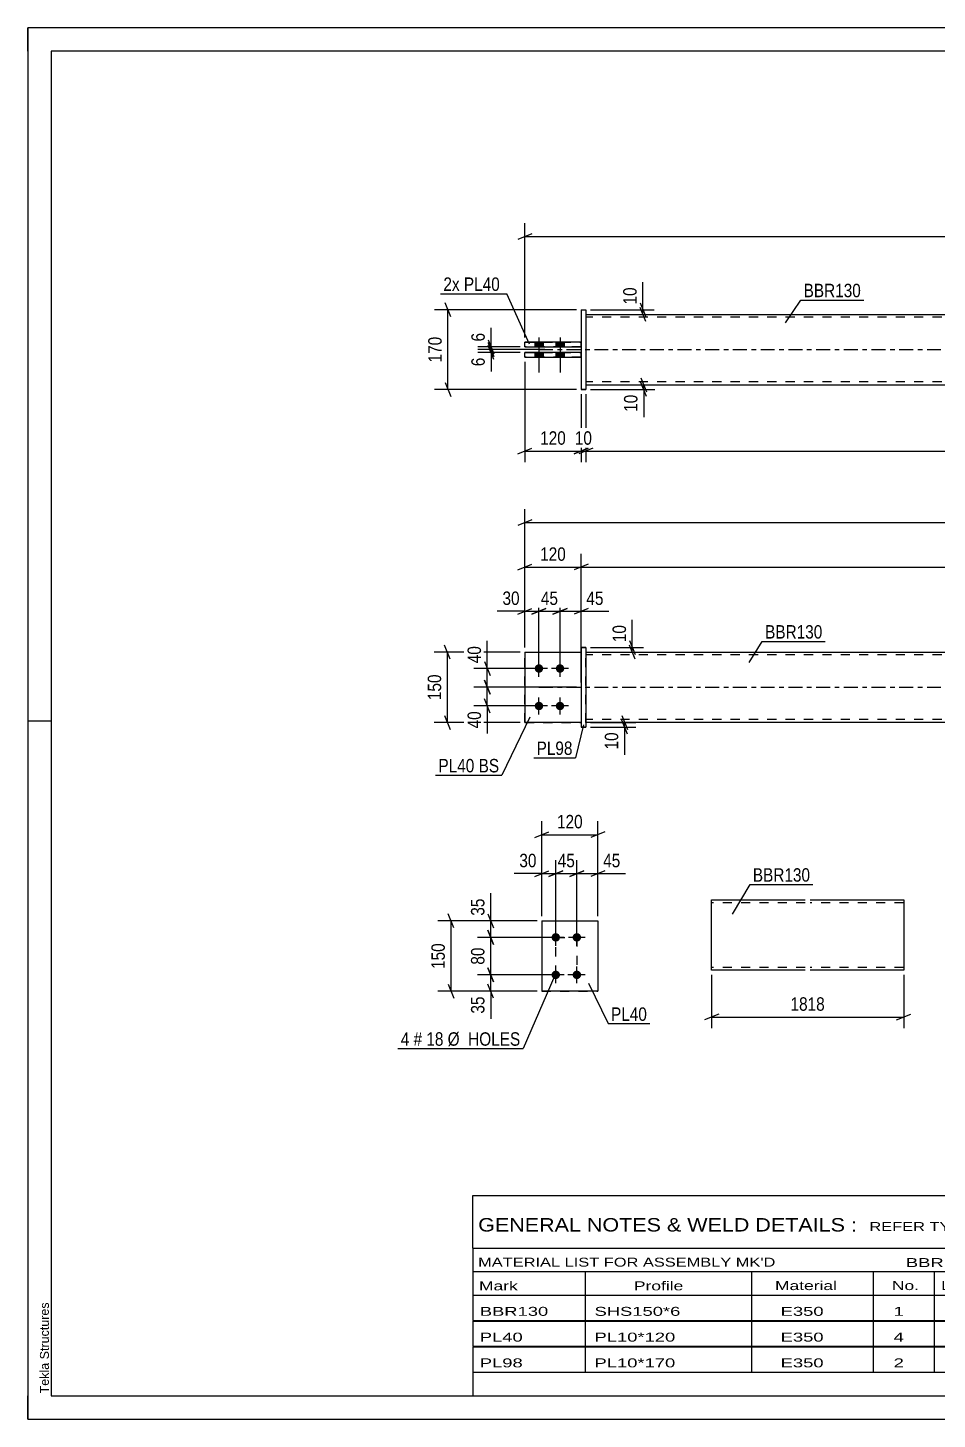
# Model space of a CAD drawing. Header units: millimetres. Extents: x 0 to 420, y 0 to 297.
# Drawn here: x 0 to 194.2, y 0 to 297 of the extents above; entities that cross this region are included whole.
import ezdxf

# ---------------------------------------------------------------- set-up
doc = ezdxf.new("R2010")
doc.units = ezdxf.units.MM
doc.linetypes.add('DXK_LINE_DOT2', pattern=[3.9198, 1.9599, -1.9599])
doc.linetypes.add('DXK_LINE_DOT3', pattern=[5.9187, 2.979, -0.9799, 0.9799, -0.9799])
doc.styles.add('Arial', font='ARIAL.TTF', dxfattribs={"height": 0.2})
doc.styles.add('Arial Narrow', font='ARIALN.TTF', dxfattribs={"height": 0.2})

# ---------------------------------------------------------------- blocks, each defined once
blk = doc.blocks.new('Unknown-580605556-1163')
at = {"color": 5, "linetype": 'Continuous'}
for p, q in [((420, 297), (0, 297)), ((0, 297), (0, 0)), ((0, 292), (0, 297)), ((415, 292), (5, 292)), ((5, 292), (5, 5)), ((5, 149), (0, 149)), ((0, 0), (0, 5)), ((5, 5), (415, 5)), ((0, 0), (420, 0))]:
    blk.add_line(p, q, dxfattribs=at)
at = {"color": 174, "linetype": 'Continuous', "style": 'Arial'}
blk.add_text('Tekla Structures', height=1.9102, rotation=90, dxfattribs=at).set_placement((4.5, 5.5))
blk = doc.blocks.new('Part-580605556-1818 - 1791')
at = {"color": 2, "linetype": 'Continuous'}
for p, q in [((119.13, 164.74), (118.13, 164.74)), ((118.13, 164.74), (118.13, 147.74)), ((119.13, 164.74), (119.13, 164.74)), ((119.13, 164.74), (119.13, 147.74)), ((118.13, 147.74), (119.13, 147.74))]:
    blk.add_line(p, q, dxfattribs=at)
at = {"color": 7, "linetype": 'DXK_LINE_DOT2'}
for p, q in [((118.13, 164.74), (119.13, 164.74)), ((119.13, 147.74), (118.13, 147.74))]:
    blk.add_line(p, q, dxfattribs=at)
blk = doc.blocks.new('Part-580605556-1808 - 1791')
at = {"color": 2, "linetype": 'Continuous'}
for p, q in [((106.13, 163.74), (118.13, 163.74)), ((106.13, 163.74), (106.13, 148.74)), ((118.13, 148.74), (106.13, 148.74)), ((106.13, 148.74), (106.13, 148.74))]:
    blk.add_line(p, q, dxfattribs=at)
at = {"color": 7, "linetype": 'DXK_LINE_DOT2'}
for p, q in [((106.13, 163.74), (118.13, 163.74)), ((118.13, 163.74), (118.13, 163.74)), ((118.13, 163.74), (118.13, 148.74)), ((106.13, 148.74), (118.13, 148.74)), ((106.13, 148.74), (106.13, 148.74))]:
    blk.add_line(p, q, dxfattribs=at)
blk = doc.blocks.new('Part-580605556-1813 - 1791')
at = {"color": 7, "linetype": 'DXK_LINE_DOT2'}
for p, q in [((106.13, 163.74), (118.13, 163.74)), ((106.13, 163.74), (118.13, 163.74)), ((106.13, 148.74), (106.13, 163.74)), ((118.13, 163.74), (118.13, 163.74)), ((118.13, 163.74), (118.13, 148.74)), ((106.13, 148.74), (118.13, 148.74)), ((118.13, 148.74), (106.13, 148.74)), ((106.13, 148.74), (106.13, 148.74))]:
    blk.add_line(p, q, dxfattribs=at)
blk = doc.blocks.new('Part-580605556-1828 - 1791')
at = {"color": 2, "linetype": 'Continuous'}
for p, q in [((119.13, 163.74), (300.96, 163.74)), ((300.96, 148.74), (119.13, 148.74))]:
    blk.add_line(p, q, dxfattribs=at)
at = {"color": 7, "linetype": 'DXK_LINE_DOT2'}
for p, q in [((119.13, 148.74), (119.13, 163.74)), ((300.96, 163.74), (300.96, 148.74)), ((300.96, 163.14), (119.13, 163.14)), ((300.96, 149.34), (119.13, 149.34))]:
    blk.add_line(p, q, dxfattribs=at)
at = {"color": 7, "linetype": 'DXK_LINE_DOT3'}
blk.add_line((109.13, 156.24), (310.96, 156.24), dxfattribs=at)
blk = doc.blocks.new('Bolt-580605556-1840 - 1791')
at = {"linetype": 'Continuous'}
for points in [[(109.13, 159.34), (108.95, 159.36), (108.77, 159.41), (108.6, 159.51), (108.46, 159.63), (108.35, 159.79), (108.28, 159.96), (108.24, 160.14), (108.24, 160.33), (108.28, 160.51), (108.35, 160.69), (108.46, 160.84), (108.6, 160.96), (108.77, 161.06), (108.95, 161.12), (109.13, 161.14), (109.32, 161.12), (109.5, 161.06), (109.66, 160.96), (109.8, 160.84), (109.91, 160.69), (109.99, 160.51), (110.03, 160.33), (110.03, 160.14), (109.99, 159.96), (109.91, 159.79), (109.8, 159.63), (109.66, 159.51), (109.5, 159.41), (109.32, 159.36)], [(113.63, 159.34), (113.45, 159.36), (113.27, 159.41), (113.1, 159.51), (112.96, 159.63), (112.85, 159.79), (112.78, 159.96), (112.74, 160.14), (112.74, 160.33), (112.78, 160.51), (112.85, 160.69), (112.96, 160.84), (113.1, 160.96), (113.27, 161.06), (113.45, 161.12), (113.63, 161.14), (113.82, 161.12), (114, 161.06), (114.16, 160.96), (114.3, 160.84), (114.41, 160.69), (114.49, 160.51), (114.53, 160.33), (114.53, 160.14), (114.49, 159.96), (114.41, 159.79), (114.3, 159.63), (114.16, 159.51), (114, 159.41), (113.82, 159.36)], [(109.13, 151.34), (108.95, 151.36), (108.77, 151.41), (108.6, 151.51), (108.46, 151.63), (108.35, 151.79), (108.28, 151.96), (108.24, 152.14), (108.24, 152.33), (108.28, 152.51), (108.35, 152.69), (108.46, 152.84), (108.6, 152.96), (108.77, 153.06), (108.95, 153.12), (109.13, 153.14), (109.32, 153.12), (109.5, 153.06), (109.66, 152.96), (109.8, 152.84), (109.91, 152.69), (109.99, 152.51), (110.03, 152.33), (110.03, 152.14), (109.99, 151.96), (109.91, 151.79), (109.8, 151.63), (109.66, 151.51), (109.5, 151.41), (109.32, 151.36)], [(113.63, 151.34), (113.45, 151.36), (113.27, 151.41), (113.1, 151.51), (112.96, 151.63), (112.85, 151.79), (112.78, 151.96), (112.74, 152.14), (112.74, 152.33), (112.78, 152.51), (112.85, 152.69), (112.96, 152.84), (113.1, 152.96), (113.27, 153.06), (113.45, 153.12), (113.63, 153.14), (113.82, 153.12), (114, 153.06), (114.16, 152.96), (114.3, 152.84), (114.41, 152.69), (114.49, 152.51), (114.53, 152.33), (114.53, 152.14), (114.49, 151.96), (114.41, 151.79), (114.3, 151.63), (114.16, 151.51), (114, 151.41), (113.82, 151.36)]]:
    blk.add_hatch(color=1, dxfattribs=at).paths.add_polyline_path(points)
at = {"color": 1, "linetype": 'Continuous'}
for p, q in [((109.13, 158.44), (109.13, 162.04)), ((113.63, 158.44), (113.63, 162.04)), ((110.93, 160.24), (107.33, 160.24)), ((115.43, 160.24), (111.83, 160.24)), ((110.93, 152.24), (107.33, 152.24)), ((109.13, 150.44), (109.13, 154.04)), ((115.43, 152.24), (111.83, 152.24)), ((113.63, 150.44), (113.63, 154.04))]:
    blk.add_line(p, q, dxfattribs=at)
blk = doc.blocks.new('Bolt-580605556-2132 - 2128')
at = {"linetype": 'Continuous'}
for points in [[(108.23, 228.91), (110.03, 228.91), (110.03, 229.91), (108.23, 229.91)], [(108.23, 228.91), (110.03, 228.91), (110.03, 229.91), (108.23, 229.91)], [(112.73, 228.91), (114.53, 228.91), (114.53, 229.91), (112.73, 229.91)], [(112.73, 228.91), (114.53, 228.91), (114.53, 229.91), (112.73, 229.91)], [(108.23, 226.71), (110.03, 226.71), (110.03, 227.71), (108.23, 227.71)], [(108.23, 226.71), (110.03, 226.71), (110.03, 227.71), (108.23, 227.71)], [(112.73, 226.71), (114.53, 226.71), (114.53, 227.71), (112.73, 227.71)], [(112.73, 226.71), (114.53, 226.71), (114.53, 227.71), (112.73, 227.71)]]:
    blk.add_hatch(color=1, dxfattribs=at).paths.add_polyline_path(points)
at = {"color": 1, "linetype": 'Continuous'}
for p, q in [((108.23, 229.91), (108.23, 228.91)), ((108.23, 229.91), (108.23, 228.91)), ((109.13, 230.91), (109.13, 223.41)), ((109.13, 230.91), (109.13, 223.41)), ((110.03, 229.91), (110.03, 228.91)), ((110.03, 229.91), (110.03, 228.91)), ((112.73, 229.91), (112.73, 228.91)), ((112.73, 229.91), (112.73, 228.91)), ((113.63, 230.91), (113.63, 223.41)), ((113.63, 230.91), (113.63, 223.41)), ((114.53, 229.91), (114.53, 228.91)), ((114.53, 229.91), (114.53, 228.91)), ((108.23, 227.71), (108.23, 226.71)), ((108.23, 227.71), (108.23, 226.71)), ((110.03, 227.71), (110.03, 226.71)), ((110.03, 227.71), (110.03, 226.71)), ((112.73, 227.71), (112.73, 226.71)), ((112.73, 227.71), (112.73, 226.71)), ((114.53, 227.71), (114.53, 226.71)), ((114.53, 227.71), (114.53, 226.71))]:
    blk.add_line(p, q, dxfattribs=at)
blk = doc.blocks.new('Part-580605556-2149 - 2128')
at = {"color": 2, "linetype": 'Continuous'}
for p, q in [((118.13, 229.91), (106.13, 229.91)), ((106.13, 228.91), (106.13, 229.91)), ((106.13, 228.91), (118.13, 228.91)), ((106.13, 228.91), (106.13, 228.91))]:
    blk.add_line(p, q, dxfattribs=at)
at = {"color": 7, "linetype": 'DXK_LINE_DOT2'}
for p, q in [((106.13, 229.91), (118.13, 229.91)), ((118.13, 228.91), (106.13, 228.91)), ((118.13, 228.91), (118.13, 229.91))]:
    blk.add_line(p, q, dxfattribs=at)
blk = doc.blocks.new('Part-580605556-2138 - 2128')
at = {"color": 2, "linetype": 'Continuous'}
for p, q in [((119.13, 235.81), (300.96, 235.81)), ((119.13, 220.81), (300.96, 220.81))]:
    blk.add_line(p, q, dxfattribs=at)
at = {"color": 7, "linetype": 'DXK_LINE_DOT2'}
for p, q in [((119.13, 235.81), (119.13, 220.81)), ((300.96, 235.21), (119.13, 235.21)), ((300.96, 235.81), (300.96, 220.81)), ((300.96, 221.41), (119.13, 221.41))]:
    blk.add_line(p, q, dxfattribs=at)
at = {"color": 7, "linetype": 'DXK_LINE_DOT3'}
blk.add_line((109.13, 228.31), (310.96, 228.31), dxfattribs=at)
blk = doc.blocks.new('Part-580605556-2144 - 2128')
at = {"color": 2, "linetype": 'Continuous'}
for p, q in [((118.13, 227.71), (106.13, 227.71)), ((106.13, 226.71), (106.13, 227.71)), ((106.13, 226.71), (118.13, 226.71)), ((106.13, 226.71), (106.13, 226.71))]:
    blk.add_line(p, q, dxfattribs=at)
at = {"color": 7, "linetype": 'DXK_LINE_DOT2'}
for p, q in [((106.13, 227.71), (118.13, 227.71)), ((118.13, 226.71), (106.13, 226.71)), ((118.13, 226.71), (118.13, 227.71))]:
    blk.add_line(p, q, dxfattribs=at)
blk = doc.blocks.new('Part-580605556-2150 - 2128')
at = {"color": 2, "linetype": 'Continuous'}
for p, q in [((118.13, 236.81), (119.13, 236.81)), ((118.13, 236.81), (118.13, 219.81)), ((119.13, 236.81), (119.13, 236.81)), ((119.13, 236.81), (119.13, 219.81)), ((119.13, 219.81), (118.13, 219.81)), ((118.13, 219.81), (118.13, 219.81))]:
    blk.add_line(p, q, dxfattribs=at)
at = {"color": 7, "linetype": 'DXK_LINE_DOT2'}
for p, q in [((118.13, 236.81), (119.13, 236.81)), ((118.13, 219.81), (119.13, 219.81)), ((118.13, 219.81), (118.13, 219.81))]:
    blk.add_line(p, q, dxfattribs=at)
blk = doc.blocks.new('Bolt-580605556-1444 - 1410')
at = {"linetype": 'Continuous'}
for points in [[(112.73, 103.75), (112.92, 103.73), (113.09, 103.67), (113.26, 103.58), (113.4, 103.45), (113.51, 103.3), (113.58, 103.13), (113.62, 102.94), (113.62, 102.75), (113.58, 102.57), (113.51, 102.4), (113.4, 102.24), (113.26, 102.12), (113.09, 102.02), (112.92, 101.97), (112.73, 101.95), (112.54, 101.97), (112.36, 102.02), (112.2, 102.12), (112.06, 102.24), (111.95, 102.4), (111.87, 102.57), (111.83, 102.75), (111.83, 102.94), (111.87, 103.13), (111.95, 103.3), (112.06, 103.45), (112.2, 103.58), (112.36, 103.67), (112.54, 103.73)], [(117.23, 103.75), (117.42, 103.73), (117.59, 103.67), (117.76, 103.58), (117.9, 103.45), (118.01, 103.3), (118.08, 103.13), (118.12, 102.94), (118.12, 102.75), (118.08, 102.57), (118.01, 102.4), (117.9, 102.24), (117.76, 102.12), (117.59, 102.02), (117.42, 101.97), (117.23, 101.95), (117.04, 101.97), (116.86, 102.02), (116.7, 102.12), (116.56, 102.24), (116.45, 102.4), (116.37, 102.57), (116.33, 102.75), (116.33, 102.94), (116.37, 103.13), (116.45, 103.3), (116.56, 103.45), (116.7, 103.58), (116.86, 103.67), (117.04, 103.73)], [(112.73, 95.75), (112.92, 95.73), (113.09, 95.67), (113.26, 95.58), (113.4, 95.45), (113.51, 95.3), (113.58, 95.13), (113.62, 94.94), (113.62, 94.75), (113.58, 94.57), (113.51, 94.4), (113.4, 94.24), (113.26, 94.12), (113.09, 94.02), (112.92, 93.97), (112.73, 93.95), (112.54, 93.97), (112.36, 94.02), (112.2, 94.12), (112.06, 94.24), (111.95, 94.4), (111.87, 94.57), (111.83, 94.75), (111.83, 94.94), (111.87, 95.13), (111.95, 95.3), (112.06, 95.45), (112.2, 95.58), (112.36, 95.67), (112.54, 95.73)], [(117.23, 95.75), (117.42, 95.73), (117.59, 95.67), (117.76, 95.58), (117.9, 95.45), (118.01, 95.3), (118.08, 95.13), (118.12, 94.94), (118.12, 94.75), (118.08, 94.57), (118.01, 94.4), (117.9, 94.24), (117.76, 94.12), (117.59, 94.02), (117.42, 93.97), (117.23, 93.95), (117.04, 93.97), (116.86, 94.02), (116.7, 94.12), (116.56, 94.24), (116.45, 94.4), (116.37, 94.57), (116.33, 94.75), (116.33, 94.94), (116.37, 95.13), (116.45, 95.3), (116.56, 95.45), (116.7, 95.58), (116.86, 95.67), (117.04, 95.73)]]:
    blk.add_hatch(color=1, dxfattribs=at).paths.add_polyline_path(points)
at = {"color": 1, "linetype": 'Continuous'}
for p, q in [((112.73, 101.05), (112.73, 104.65)), ((117.23, 101.05), (117.23, 104.65)), ((114.53, 102.85), (110.93, 102.85)), ((119.03, 102.85), (115.43, 102.85)), ((112.73, 93.05), (112.73, 96.65)), ((117.23, 93.05), (117.23, 96.65)), ((114.53, 94.85), (110.93, 94.85)), ((119.03, 94.85), (115.43, 94.85))]:
    blk.add_line(p, q, dxfattribs=at)
blk = doc.blocks.new('Part-580605556-1459 - 1410')
at = {"color": 2, "linetype": 'Continuous'}
for p, q in [((109.73, 106.35), (121.73, 106.35)), ((109.73, 106.35), (109.73, 91.35)), ((121.73, 106.35), (121.73, 106.35)), ((121.73, 106.35), (121.73, 91.35)), ((121.73, 91.35), (109.73, 91.35)), ((109.73, 91.35), (109.73, 91.35))]:
    blk.add_line(p, q, dxfattribs=at)
at = {"color": 7, "linetype": 'DXK_LINE_DOT2'}
for p, q in [((109.73, 106.35), (121.73, 106.35)), ((121.73, 106.35), (121.73, 106.35)), ((109.73, 91.35), (121.73, 91.35))]:
    blk.add_line(p, q, dxfattribs=at)
blk = doc.blocks.new('Part-580605556-1275 - 1255')
at = {"color": 2, "linetype": 'Continuous'}
for p, q in [((146.01, 95.93), (146.01, 110.84)), ((146.01, 110.84), (166.01, 110.84)), ((167.01, 110.84), (187.01, 110.84)), ((187.01, 110.84), (187.01, 95.84)), ((146.01, 95.84), (146.01, 95.93)), ((166.01, 95.84), (146.01, 95.84)), ((187.01, 95.84), (167.01, 95.84))]:
    blk.add_line(p, q, dxfattribs=at)
at = {"color": 7, "linetype": 'DXK_LINE_DOT2'}
for p, q in [((166.01, 110.24), (146.01, 110.24)), ((187.01, 110.24), (167.01, 110.24)), ((146.01, 96.44), (146.01, 96.49)), ((166.01, 96.44), (146.01, 96.44)), ((187.01, 96.44), (167.01, 96.44)), ((187.01, 96.44), (187.01, 96.49))]:
    blk.add_line(p, q, dxfattribs=at)
blk = doc.blocks.new('Rectangle-580605556-1568 - 1410')
at = {"color": 1, "linetype": 'DXK_LINE_DOT2'}
blk.add_lwpolyline([(112.73, 102.85), (117.23, 102.85), (117.23, 94.85), (112.73, 94.85), (112.73, 102.85)], close=True, dxfattribs=at)
blk = doc.blocks.new('StraightDimension-580605556-2015 - 1791')
at = {"color": 7, "linetype": 'Continuous'}
for p, q in [((113.63, 161.24), (113.63, 175.31)), ((118.13, 164.74), (118.13, 175.31)), ((112.13, 171.86), (115.13, 173.06)), ((113.63, 172.46), (118.13, 172.46)), ((119.63, 173.06), (116.63, 171.86))]:
    blk.add_line(p, q, dxfattribs=at)
at = {"color": 0}
blk.add_wipeout([(123.51, 173.21), (123.51, 177.41), (118.66, 177.41), (118.66, 173.21)], dxfattribs=at)
at = {"color": 7, "linetype": 'Continuous'}
blk.add_line((118.13, 172.46), (124.04, 172.46), dxfattribs=at)
blk.add_line((118.13, 172.46), (124.04, 172.46), dxfattribs=at)
at = {"color": 3, "style": 'Arial Narrow'}
blk.add_text('45', height=2.863, dxfattribs=at).set_placement((119.26, 173.81))
blk = doc.blocks.new('StraightDimension-580605556-1951 - 1791')
at = {"color": 7, "linetype": 'Continuous'}
for p, q in [((118.13, 157.24), (118.13, 184.73)), ((301.96, 164.74), (301.96, 184.73)), ((119.63, 182.48), (116.63, 181.28)), ((118.13, 181.88), (301.96, 181.88)), ((300.46, 181.28), (303.46, 182.48))]:
    blk.add_line(p, q, dxfattribs=at)
at = {"color": 0}
blk.add_wipeout([(214.3, 182.63), (214.3, 186.83), (205.79, 186.83), (205.79, 182.63)], dxfattribs=at)
at = {"color": 3, "style": 'Arial Narrow'}
blk.add_text('1838', height=2.863, dxfattribs=at).set_placement((206.39, 183.23))
blk = doc.blocks.new('StraightDimension-580605556-1936 - 1791')
at = {"color": 7, "linetype": 'Continuous'}
for p, q in [((106.13, 164.74), (106.13, 184.73)), ((118.13, 157.24), (118.13, 184.73)), ((104.63, 181.28), (107.63, 182.48)), ((106.13, 181.88), (118.13, 181.88)), ((119.63, 182.48), (116.63, 181.28))]:
    blk.add_line(p, q, dxfattribs=at)
at = {"color": 0}
blk.add_wipeout([(115.48, 182.63), (115.48, 186.83), (108.79, 186.83), (108.79, 182.63)], dxfattribs=at)
at = {"color": 3, "style": 'Arial Narrow'}
blk.add_text('120', height=2.863, dxfattribs=at).set_placement((109.39, 183.23))
blk = doc.blocks.new('StraightDimension-580605556-1897 - 1791')
at = {"color": 7, "linetype": 'Continuous'}
for p, q in [((106.13, 164.74), (106.13, 194.24)), ((313.96, 164.74), (313.96, 194.24)), ((107.63, 191.99), (104.63, 190.79)), ((106.13, 191.39), (313.96, 191.39)), ((312.46, 190.79), (315.46, 191.99))]:
    blk.add_line(p, q, dxfattribs=at)
at = {"color": 0}
blk.add_wipeout([(214.3, 192.14), (214.3, 196.34), (205.79, 196.34), (205.79, 192.14)], dxfattribs=at)
at = {"color": 3, "style": 'Arial Narrow'}
blk.add_text('2078', height=2.863, dxfattribs=at).set_placement((206.39, 192.74))
blk = doc.blocks.new('StraightDimension-580605556-2032 - 1791')
at = {"color": 7, "linetype": 'Continuous'}
for p, q in [((105.13, 163.74), (86.75, 163.74)), ((90.2, 162.24), (89, 165.24)), ((89.6, 148.74), (89.6, 163.74)), ((105.13, 148.74), (86.75, 148.74)), ((89, 150.24), (90.2, 147.24))]:
    blk.add_line(p, q, dxfattribs=at)
at = {"color": 0}
blk.add_wipeout([(88.85, 159.58), (84.65, 159.58), (84.65, 152.89), (88.85, 152.89)], dxfattribs=at)
at = {"color": 3, "style": 'Arial Narrow'}
blk.add_text('150', height=2.863, rotation=90.0002, dxfattribs=at).set_placement((88.25, 153.49))
blk = doc.blocks.new('StraightDimension-580605556-1842 - 1791')
at = {"color": 7, "linetype": 'Continuous'}
for p, q in [((120.13, 164.74), (131.47, 164.74)), ((120.13, 163.74), (131.47, 163.74)), ((128.47, 166.24), (129.67, 163.24)), ((129.67, 162.24), (128.47, 165.24)), ((129.07, 163.74), (129.07, 164.74))]:
    blk.add_line(p, q, dxfattribs=at)
at = {"color": 0}
blk.add_wipeout([(128.32, 170.12), (124.12, 170.12), (124.12, 165.26), (128.32, 165.26)], dxfattribs=at)
at = {"color": 7, "linetype": 'Continuous'}
blk.add_line((129.07, 164.74), (129.07, 170.64), dxfattribs=at)
blk.add_line((129.07, 164.74), (129.07, 170.64), dxfattribs=at)
at = {"color": 3, "style": 'Arial Narrow'}
blk.add_text('10', height=2.863, rotation=90.0002, dxfattribs=at).set_placement((127.72, 165.86))
blk = doc.blocks.new('StraightDimension-580605556-2071 - 1791')
at = {"color": 7, "linetype": 'Continuous'}
for p, q in [((120.13, 148.74), (129.81, 148.74)), ((126.81, 150.24), (128.01, 147.24)), ((128.01, 146.24), (126.81, 149.24)), ((127.41, 147.74), (127.41, 148.74)), ((120.13, 147.74), (129.81, 147.74))]:
    blk.add_line(p, q, dxfattribs=at)
at = {"color": 0}
blk.add_wipeout([(126.66, 147.21), (122.46, 147.21), (122.46, 142.35), (126.66, 142.35)], dxfattribs=at)
at = {"color": 7, "linetype": 'Continuous'}
blk.add_line((127.41, 147.74), (127.41, 141.83), dxfattribs=at)
blk.add_line((127.41, 147.74), (127.41, 141.83), dxfattribs=at)
at = {"color": 3, "style": 'Arial Narrow'}
blk.add_text('10', height=2.863, rotation=90.0002, dxfattribs=at).set_placement((126.06, 142.95))
blk = doc.blocks.new('StraightDimension-580605556-1986 - 1791')
at = {"color": 7, "linetype": 'Continuous'}
for p, q in [((106.13, 164.74), (106.13, 175.31)), ((109.13, 161.24), (109.13, 175.31)), ((104.63, 171.86), (107.63, 173.06)), ((106.13, 172.46), (109.13, 172.46)), ((110.63, 173.06), (107.63, 171.86))]:
    blk.add_line(p, q, dxfattribs=at)
at = {"color": 0}
blk.add_wipeout([(105.61, 173.21), (105.61, 177.41), (100.75, 177.41), (100.75, 173.21)], dxfattribs=at)
at = {"color": 7, "linetype": 'Continuous'}
blk.add_line((106.13, 172.46), (100.23, 172.46), dxfattribs=at)
blk.add_line((106.13, 172.46), (100.23, 172.46), dxfattribs=at)
at = {"color": 3, "style": 'Arial Narrow'}
blk.add_text('30', height=2.863, dxfattribs=at).set_placement((101.35, 173.81))
blk = doc.blocks.new('StraightDimension-580605556-2002 - 1791')
at = {"color": 7, "linetype": 'Continuous'}
for p, q in [((109.13, 161.24), (109.13, 175.31)), ((113.63, 161.24), (113.63, 175.31)), ((107.63, 171.86), (110.63, 173.06)), ((109.13, 172.46), (113.63, 172.46)), ((115.13, 173.06), (112.13, 171.86))]:
    blk.add_line(p, q, dxfattribs=at)
at = {"color": 0}
blk.add_wipeout([(113.81, 173.21), (113.81, 177.41), (108.95, 177.41), (108.95, 173.21)], dxfattribs=at)
at = {"color": 3, "style": 'Arial Narrow'}
blk.add_text('45', height=2.863, dxfattribs=at).set_placement((109.55, 173.81))
blk = doc.blocks.new('StraightDimension-580605556-2052 - 1791')
at = {"color": 7, "linetype": 'Continuous'}
for p, q in [((97.51, 157.74), (98.71, 154.74)), ((117.13, 156.24), (95.26, 156.24)), ((98.11, 152.24), (98.11, 156.24)), ((108.13, 152.24), (95.26, 152.24)), ((98.71, 150.74), (97.51, 153.74))]:
    blk.add_line(p, q, dxfattribs=at)
at = {"color": 0}
blk.add_wipeout([(97.36, 151.71), (93.16, 151.71), (93.16, 146.85), (97.36, 146.85)], dxfattribs=at)
at = {"color": 7, "linetype": 'Continuous'}
blk.add_line((98.11, 152.24), (98.11, 146.33), dxfattribs=at)
blk.add_line((98.11, 152.24), (98.11, 146.33), dxfattribs=at)
at = {"color": 3, "style": 'Arial Narrow'}
blk.add_text('40', height=2.863, rotation=90.0002, dxfattribs=at).set_placement((96.76, 147.45))
blk = doc.blocks.new('StraightDimension-580605556-2061 - 1791')
at = {"color": 7, "linetype": 'Continuous'}
for p, q in [((97.51, 161.74), (98.71, 158.74)), ((108.13, 160.24), (95.26, 160.24)), ((98.71, 154.74), (97.51, 157.74)), ((98.11, 156.24), (98.11, 160.24)), ((117.13, 156.24), (95.26, 156.24))]:
    blk.add_line(p, q, dxfattribs=at)
at = {"color": 0}
blk.add_wipeout([(97.36, 165.62), (93.16, 165.62), (93.16, 160.76), (97.36, 160.76)], dxfattribs=at)
at = {"color": 7, "linetype": 'Continuous'}
blk.add_line((98.11, 160.24), (98.11, 166.14), dxfattribs=at)
blk.add_line((98.11, 160.24), (98.11, 166.14), dxfattribs=at)
at = {"color": 3, "style": 'Arial Narrow'}
blk.add_text('40', height=2.863, rotation=90.0002, dxfattribs=at).set_placement((96.76, 161.36))
blk = doc.blocks.new('StraightDimension-580605556-2196 - 2128')
at = {"color": 7, "linetype": 'Continuous'}
for p, q in [((119.13, 218.81), (119.13, 204.26)), ((300.96, 218.81), (300.96, 204.26)), ((120.63, 207.26), (117.63, 206.06)), ((119.13, 206.66), (300.96, 206.66)), ((299.46, 206.06), (302.46, 207.26))]:
    blk.add_line(p, q, dxfattribs=at)
at = {"color": 0}
blk.add_wipeout([(214.3, 207.41), (214.3, 211.61), (205.79, 211.61), (205.79, 207.41)], dxfattribs=at)
at = {"color": 3, "style": 'Arial Narrow'}
blk.add_text('1818', height=2.863, dxfattribs=at).set_placement((206.39, 208.01))
blk = doc.blocks.new('StraightDimension-580605556-2213 - 2128')
at = {"color": 7, "linetype": 'Continuous'}
for p, q in [((106.13, 225.71), (106.13, 204.26)), ((118.13, 218.81), (118.13, 204.26)), ((104.63, 206.06), (107.63, 207.26)), ((106.13, 206.66), (118.13, 206.66)), ((119.63, 207.26), (116.63, 206.06))]:
    blk.add_line(p, q, dxfattribs=at)
at = {"color": 0}
blk.add_wipeout([(115.48, 207.41), (115.48, 211.61), (108.79, 211.61), (108.79, 207.41)], dxfattribs=at)
at = {"color": 3, "style": 'Arial Narrow'}
blk.add_text('120', height=2.863, dxfattribs=at).set_placement((109.39, 208.01))
blk = doc.blocks.new('StraightDimension-580605556-2162 - 2128')
at = {"color": 7, "linetype": 'Continuous'}
for p, q in [((120.13, 220.81), (133.91, 220.81)), ((120.13, 219.81), (133.91, 219.81)), ((130.91, 222.31), (132.11, 219.31)), ((132.11, 218.31), (130.91, 221.31)), ((131.51, 219.81), (131.51, 220.81))]:
    blk.add_line(p, q, dxfattribs=at)
at = {"color": 0}
blk.add_wipeout([(130.76, 219.29), (126.56, 219.29), (126.56, 214.43), (130.76, 214.43)], dxfattribs=at)
at = {"color": 7, "linetype": 'Continuous'}
blk.add_line((131.51, 219.81), (131.51, 213.9), dxfattribs=at)
blk.add_line((131.51, 219.81), (131.51, 213.9), dxfattribs=at)
at = {"color": 3, "style": 'Arial Narrow'}
blk.add_text('10', height=2.863, rotation=90.0002, dxfattribs=at).set_placement((130.16, 215.03))
blk = doc.blocks.new('StraightDimension-580605556-2172 - 2128')
at = {"color": 7, "linetype": 'Continuous'}
for p, q in [((90.31, 235.31), (89.11, 238.31)), ((117.13, 236.81), (86.86, 236.81)), ((89.71, 219.81), (89.71, 236.81)), ((117.13, 219.81), (86.86, 219.81)), ((89.11, 221.31), (90.31, 218.31))]:
    blk.add_line(p, q, dxfattribs=at)
at = {"color": 0}
blk.add_wipeout([(88.96, 231.65), (84.76, 231.65), (84.76, 224.97), (88.96, 224.97)], dxfattribs=at)
at = {"color": 3, "style": 'Arial Narrow'}
blk.add_text('170', height=2.863, rotation=90.0002, dxfattribs=at).set_placement((88.36, 225.57))
blk = doc.blocks.new('StraightDimension-580605556-2185 - 2128')
at = {"color": 7, "linetype": 'Continuous'}
for p, q in [((107.63, 253.03), (104.63, 251.83)), ((106.13, 230.91), (106.13, 255.28)), ((312.46, 251.83), (315.46, 253.03)), ((313.96, 230.91), (313.96, 255.28)), ((106.13, 252.43), (313.96, 252.43))]:
    blk.add_line(p, q, dxfattribs=at)
at = {"color": 0}
blk.add_wipeout([(214.3, 253.18), (214.3, 257.38), (205.79, 257.38), (205.79, 253.18)], dxfattribs=at)
at = {"color": 3, "style": 'Arial Narrow'}
blk.add_text('2078', height=2.863, dxfattribs=at).set_placement((206.39, 253.78))
blk = doc.blocks.new('StraightDimension-580605556-2204 - 2128')
at = {"color": 7, "linetype": 'Continuous'}
for p, q in [((118.13, 218.81), (118.13, 204.26)), ((119.13, 218.81), (119.13, 204.26)), ((116.63, 206.06), (119.63, 207.26)), ((120.63, 207.26), (117.63, 206.06)), ((118.13, 206.66), (119.13, 206.66))]:
    blk.add_line(p, q, dxfattribs=at)
at = {"color": 0}
blk.add_wipeout([(121.06, 207.41), (121.06, 211.61), (116.2, 211.61), (116.2, 207.41)], dxfattribs=at)
at = {"color": 3, "style": 'Arial Narrow'}
blk.add_text('10', height=2.863, dxfattribs=at).set_placement((116.8, 208.01))
blk = doc.blocks.new('StraightDimension-580605556-2253 - 2128')
at = {"color": 7, "linetype": 'Continuous'}
for p, q in [((130.74, 238.31), (131.94, 235.31)), ((120.13, 236.81), (133.74, 236.81)), ((120.13, 235.81), (133.74, 235.81)), ((131.94, 234.31), (130.74, 237.31)), ((131.34, 235.81), (131.34, 236.81))]:
    blk.add_line(p, q, dxfattribs=at)
at = {"color": 0}
blk.add_wipeout([(130.59, 242.19), (126.39, 242.19), (126.39, 237.34), (130.59, 237.34)], dxfattribs=at)
at = {"color": 7, "linetype": 'Continuous'}
blk.add_line((131.34, 236.81), (131.34, 242.72), dxfattribs=at)
blk.add_line((131.34, 236.81), (131.34, 242.72), dxfattribs=at)
at = {"color": 3, "style": 'Arial Narrow'}
blk.add_text('10', height=2.863, rotation=90.0002, dxfattribs=at).set_placement((129.99, 237.94))
blk = doc.blocks.new('StraightDimension-580605556-2293 - 2128')
at = {"color": 7, "linetype": 'Continuous'}
for p, q in [((105.13, 228.91), (96.06, 228.91)), ((98.31, 230.41), (99.51, 227.41)), ((99.51, 226.81), (98.31, 229.81)), ((98.91, 228.31), (98.91, 228.91)), ((110.38, 228.31), (96.06, 228.31))]:
    blk.add_line(p, q, dxfattribs=at)
at = {"color": 0}
blk.add_wipeout([(98.16, 232.46), (93.96, 232.46), (93.96, 229.44), (98.16, 229.44)], dxfattribs=at)
at = {"color": 7, "linetype": 'Continuous'}
blk.add_line((98.91, 228.91), (98.91, 232.99), dxfattribs=at)
blk.add_line((98.91, 228.91), (98.91, 232.99), dxfattribs=at)
at = {"color": 3, "style": 'Arial Narrow'}
blk.add_text('6', height=2.86, rotation=90.0002, dxfattribs=at).set_placement((97.56, 230.04))
blk = doc.blocks.new('StraightDimension-580605556-2303 - 2128')
at = {"color": 7, "linetype": 'Continuous'}
for p, q in [((98.31, 229.81), (99.51, 226.81)), ((99.51, 226.21), (98.31, 229.21)), ((110.38, 228.31), (96.06, 228.31)), ((105.13, 227.71), (96.06, 227.71)), ((98.91, 227.71), (98.91, 228.31))]:
    blk.add_line(p, q, dxfattribs=at)
at = {"color": 0}
blk.add_wipeout([(98.16, 227.19), (93.96, 227.19), (93.96, 224.16), (98.16, 224.16)], dxfattribs=at)
at = {"color": 7, "linetype": 'Continuous'}
blk.add_line((98.91, 227.71), (98.91, 223.63), dxfattribs=at)
blk.add_line((98.91, 227.71), (98.91, 223.63), dxfattribs=at)
at = {"color": 3, "style": 'Arial Narrow'}
blk.add_text('6', height=2.86, rotation=90.0002, dxfattribs=at).set_placement((97.56, 224.76))
blk = doc.blocks.new('StraightDimension-580605556-1491 - 1410')
at = {"color": 7, "linetype": 'Continuous'}
for p, q in [((112.73, 103.85), (112.73, 119.32)), ((117.23, 103.85), (117.23, 119.32)), ((111.23, 115.87), (114.23, 117.07)), ((112.73, 116.47), (117.23, 116.47)), ((118.73, 117.07), (115.73, 115.87))]:
    blk.add_line(p, q, dxfattribs=at)
at = {"color": 0}
blk.add_wipeout([(117.41, 117.22), (117.41, 121.42), (112.55, 121.42), (112.55, 117.22)], dxfattribs=at)
at = {"color": 3, "style": 'Arial Narrow'}
blk.add_text('45', height=2.863, dxfattribs=at).set_placement((113.15, 117.82))
blk = doc.blocks.new('StraightDimension-580605556-1461 - 1410')
at = {"color": 7, "linetype": 'Continuous'}
for p, q in [((108.23, 124.17), (111.23, 125.37)), ((109.73, 107.35), (109.73, 127.62)), ((109.73, 124.77), (121.73, 124.77)), ((123.23, 125.37), (120.23, 124.17)), ((121.73, 107.35), (121.73, 127.62))]:
    blk.add_line(p, q, dxfattribs=at)
at = {"color": 0}
blk.add_wipeout([(119.07, 125.52), (119.07, 129.72), (112.39, 129.72), (112.39, 125.52)], dxfattribs=at)
at = {"color": 3, "style": 'Arial Narrow'}
blk.add_text('120', height=2.863, dxfattribs=at).set_placement((112.99, 126.12))
blk = doc.blocks.new('StraightDimension-580605556-1478 - 1410')
at = {"color": 7, "linetype": 'Continuous'}
for p, q in [((117.23, 103.85), (117.23, 119.32)), ((121.73, 107.35), (121.73, 119.32)), ((115.73, 115.87), (118.73, 117.07)), ((117.23, 116.47), (121.73, 116.47)), ((123.23, 117.07), (120.23, 115.87))]:
    blk.add_line(p, q, dxfattribs=at)
at = {"color": 0}
blk.add_wipeout([(127.11, 117.22), (127.11, 121.42), (122.25, 121.42), (122.25, 117.22)], dxfattribs=at)
at = {"color": 7, "linetype": 'Continuous'}
blk.add_line((121.73, 116.47), (127.63, 116.47), dxfattribs=at)
blk.add_line((121.73, 116.47), (127.63, 116.47), dxfattribs=at)
at = {"color": 3, "style": 'Arial Narrow'}
blk.add_text('45', height=2.863, dxfattribs=at).set_placement((122.85, 117.82))
blk = doc.blocks.new('StraightDimension-580605556-1501 - 1410')
at = {"color": 7, "linetype": 'Continuous'}
for p, q in [((109.73, 107.35), (109.73, 119.32)), ((112.73, 103.85), (112.73, 119.32)), ((108.23, 115.87), (111.23, 117.07)), ((109.73, 116.47), (112.73, 116.47)), ((114.23, 117.07), (111.23, 115.87))]:
    blk.add_line(p, q, dxfattribs=at)
at = {"color": 0}
blk.add_wipeout([(109.2, 117.22), (109.2, 121.42), (104.35, 121.42), (104.35, 117.22)], dxfattribs=at)
at = {"color": 7, "linetype": 'Continuous'}
blk.add_line((109.73, 116.47), (103.82, 116.47), dxfattribs=at)
blk.add_line((109.73, 116.47), (103.82, 116.47), dxfattribs=at)
at = {"color": 3, "style": 'Arial Narrow'}
blk.add_text('30', height=2.863, dxfattribs=at).set_placement((104.95, 117.82))
blk = doc.blocks.new('StraightDimension-580605556-1515 - 1410')
at = {"color": 7, "linetype": 'Continuous'}
for p, q in [((90.98, 104.85), (89.78, 107.85)), ((108.73, 106.35), (87.53, 106.35)), ((90.38, 91.35), (90.38, 106.35)), ((89.78, 92.85), (90.98, 89.85)), ((108.73, 91.35), (87.53, 91.35))]:
    blk.add_line(p, q, dxfattribs=at)
at = {"color": 0}
blk.add_wipeout([(89.63, 102.19), (85.43, 102.19), (85.43, 95.5), (89.63, 95.5)], dxfattribs=at)
at = {"color": 3, "style": 'Arial Narrow'}
blk.add_text('150', height=2.863, rotation=90.0002, dxfattribs=at).set_placement((89.03, 96.1))
blk = doc.blocks.new('StraightDimension-580605556-1532 - 1410')
at = {"color": 7, "linetype": 'Continuous'}
for p, q in [((98.24, 107.85), (99.44, 104.85)), ((108.73, 106.35), (95.99, 106.35)), ((99.44, 101.35), (98.24, 104.35)), ((98.84, 102.85), (98.84, 106.35)), ((111.73, 102.85), (95.99, 102.85))]:
    blk.add_line(p, q, dxfattribs=at)
at = {"color": 0}
blk.add_wipeout([(98.09, 111.73), (93.89, 111.73), (93.89, 106.87), (98.09, 106.87)], dxfattribs=at)
at = {"color": 7, "linetype": 'Continuous'}
blk.add_line((98.84, 106.35), (98.84, 112.25), dxfattribs=at)
blk.add_line((98.84, 106.35), (98.84, 112.25), dxfattribs=at)
at = {"color": 3, "style": 'Arial Narrow'}
blk.add_text('35', height=2.863, rotation=90.0002, dxfattribs=at).set_placement((97.49, 107.47))
blk = doc.blocks.new('StraightDimension-580605556-1545 - 1410')
at = {"color": 7, "linetype": 'Continuous'}
for p, q in [((98.24, 104.35), (99.44, 101.35)), ((111.73, 102.85), (95.99, 102.85)), ((98.84, 94.85), (98.84, 102.85)), ((99.44, 93.35), (98.24, 96.35)), ((111.73, 94.85), (95.99, 94.85))]:
    blk.add_line(p, q, dxfattribs=at)
at = {"color": 0}
blk.add_wipeout([(98.09, 101.27), (93.89, 101.27), (93.89, 96.42), (98.09, 96.42)], dxfattribs=at)
at = {"color": 3, "style": 'Arial Narrow'}
blk.add_text('80', height=2.863, rotation=90.0002, dxfattribs=at).set_placement((97.49, 97.02))
blk = doc.blocks.new('StraightDimension-580605556-1555 - 1410')
at = {"color": 7, "linetype": 'Continuous'}
for p, q in [((98.24, 96.35), (99.44, 93.35)), ((111.73, 94.85), (95.99, 94.85)), ((99.44, 89.85), (98.24, 92.85)), ((98.84, 91.35), (98.84, 94.85)), ((108.73, 91.35), (95.99, 91.35))]:
    blk.add_line(p, q, dxfattribs=at)
at = {"color": 0}
blk.add_wipeout([(98.09, 90.82), (93.89, 90.82), (93.89, 85.97), (98.09, 85.97)], dxfattribs=at)
at = {"color": 7, "linetype": 'Continuous'}
blk.add_line((98.84, 91.35), (98.84, 85.44), dxfattribs=at)
blk.add_line((98.84, 91.35), (98.84, 85.44), dxfattribs=at)
at = {"color": 3, "style": 'Arial Narrow'}
blk.add_text('35', height=2.863, rotation=90.0002, dxfattribs=at).set_placement((97.49, 86.57))
blk = doc.blocks.new('StraightDimension-580605556-1353 - 1255')
at = {"color": 7, "linetype": 'Continuous'}
for p, q in [((146.01, 94.84), (146.01, 83.44)), ((187.01, 94.84), (187.01, 83.44)), ((147.51, 86.44), (144.51, 85.24)), ((185.51, 85.24), (188.51, 86.44)), ((146.01, 85.84), (187.01, 85.84))]:
    blk.add_line(p, q, dxfattribs=at)
at = {"color": 0}
blk.add_wipeout([(170.76, 86.59), (170.76, 90.79), (162.25, 90.79), (162.25, 86.59)], dxfattribs=at)
at = {"color": 3, "style": 'Arial Narrow'}
blk.add_text('1818', height=2.863, dxfattribs=at).set_placement((162.85, 87.19))
blk = doc.blocks.new('Unknown-580605556-3713')
at = {"color": 7, "linetype": 'Continuous'}
for p, q in [((95, 47.75), (255, 47.75)), ((95, 36.5), (95, 47.75)), ((255, 47.75), (255, 36.5)), ((95, 36.5), (255, 36.5)), ((95, 36.5), (95, 31.5)), ((255, 36.5), (255, 31.5)), ((95, 31.5), (255, 31.5)), ((95, 31.5), (95, 26.5)), ((119, 31.5), (119, 26.5)), ((154.5, 31.5), (154.5, 26.5)), ((180.5, 31.5), (180.5, 26.5)), ((193.5, 31.5), (193.5, 26.5)), ((211, 31.5), (211, 26.5)), ((233, 31.5), (233, 26.5)), ((255, 31.5), (255, 26.5)), ((95, 26.5), (255, 26.5)), ((95, 26.45), (95, 21.05)), ((95, 26.45), (255, 26.45)), ((119, 26.5), (119, 21)), ((154.5, 26.5), (154.5, 21)), ((180.5, 26.5), (180.5, 21)), ((193.5, 26.5), (193.5, 21)), ((211, 26.5), (211, 21)), ((233, 26.5), (233, 21)), ((255, 26.45), (255, 21.05)), ((95, 21.05), (255, 21.05)), ((95, 20.95), (95, 15.55)), ((95, 20.95), (255, 20.95)), ((119, 21), (119, 15.5)), ((154.5, 21), (154.5, 15.5)), ((180.5, 21), (180.5, 15.5)), ((193.5, 21), (193.5, 15.5)), ((211, 21), (211, 15.5)), ((233, 21), (233, 15.5)), ((255, 20.95), (255, 15.55)), ((95, 15.55), (255, 15.55)), ((95, 15.45), (95, 10.05)), ((95, 15.45), (255, 15.45)), ((119, 15.5), (119, 10)), ((154.5, 15.5), (154.5, 10)), ((180.5, 15.5), (180.5, 10)), ((193.5, 15.5), (193.5, 10)), ((211, 15.5), (211, 10)), ((233, 15.5), (233, 10)), ((255, 15.45), (255, 10.05)), ((95, 10.05), (255, 10.05)), ((95, 10), (255, 10)), ((95, 10), (95, 5)), ((211, 10), (211, 5)), ((233, 10), (233, 5)), ((255, 10), (255, 5)), ((95, 5), (255, 5))]:
    blk.add_line(p, q, dxfattribs=at)
at = {"color": 7, "style": 'Arial Narrow'}
for s, height, width, p in [('GENERAL NOTES & WELD DETAILS :', 2.8633, 1.4, (96.15, 40.06)), ('REFER TYP DRAWING TYP-01', 1.9089, 1.6, (179.7, 40.16)), ("MATERIAL LIST FOR ASSEMBLY MK'D", 1.9089, 1.6, (96.15, 32.56)), ('BBR130', 1.909, 1.794707, (187.48, 32.47)), ('1', 1.91, 1.794707, (217.08, 32.56)), ('No. Required', 1.9089, 1.6, (226.41, 32.56)), ('Mark', 1.909, 1.7, (96.34, 27.5)), ('Profile', 1.909, 1.7, (129.41, 27.5)), ('Material', 1.909, 1.7, (159.54, 27.56)), ('No.', 1.909, 1.7, (184.5, 27.56)), ('Length', 1.909, 1.7, (195, 27.56)), ('Area', 1.909, 1.7, (217.5, 27.56)), ('Weight', 1.909, 1.7, (237, 27.56))]:
    blk.add_text(s, height=height, dxfattribs=dict(at, width=width)).set_placement(p)
at = {"color": 7, "linetype": 'Continuous', "style": 'Arial Narrow'}
for s, height, width, p in [('BBR130', 1.909, 1.794707, (96.5, 22.06)), ('SHS150*6', 1.909, 1.794707, (121, 22.06)), ('E350', 1.909, 1.794707, (160.74, 22.06)), ('1', 1.91, 1.794707, (184.86, 22.06)), ('1818', 1.909, 1.794707, (197.58, 22.06)), ('1.1', 1.909, 1.794707, (221.32, 22.06)), ('49.3', 1.909, 1.794707, (240.14, 22.06)), ('PL40', 1.909, 1.794707, (96.5, 16.56)), ('PL10*120', 1.909, 1.794707, (121, 16.56)), ('E350', 1.909, 1.794707, (160.74, 16.56)), ('4', 1.91, 1.794707, (184.86, 16.56)), ('150', 1.909, 1.794707, (199.77, 16.56)), ('0.0', 1.909, 1.794707, (221.32, 16.56)), ('5.7', 1.909, 1.794707, (242.33, 16.56)), ('PL98', 1.909, 1.794707, (96.5, 11.06)), ('PL10*170', 1.909, 1.794707, (121, 11.06)), ('E350', 1.909, 1.794707, (160.74, 11.06)), ('2', 1.91, 1.794707, (184.86, 11.06)), ('170', 1.909, 1.794707, (199.77, 11.06)), ('0.1', 1.909, 1.794707, (221.32, 11.06)), ('4.5', 1.909, 1.794707, (242.33, 11.06)), ('Total', 1.909, 1.7, (197.33, 6.5)), ('1.4', 1.909, 1.794707, (220.83, 6.5)), ('59.5', 1.909, 1.794707, (240.14, 6.5))]:
    blk.add_text(s, height=height, dxfattribs=dict(at, width=width)).set_placement(p)
blk = doc.blocks.new('Mark-580605556-1824 - 1791')
at = {"color": 0}
blk.add_wipeout([(169.66, 166.63), (169.66, 169.63), (157.42, 169.63), (157.42, 166.63)], dxfattribs=at)
blk.add_wipeout([(169.66, 166.63), (169.66, 169.63), (157.42, 169.63), (157.42, 166.63)], dxfattribs=at)
at = {"color": 30, "linetype": 'Continuous'}
for p, q in [((154.05, 161.55), (156.82, 166.03)), ((156.82, 166.03), (170.26, 166.03))]:
    blk.add_line(p, q, dxfattribs=at)
at = {"color": 3, "style": 'Arial Narrow'}
blk.add_text('BBR130', height=2.863, dxfattribs=at).set_placement((157.42, 166.63))
blk = doc.blocks.new('Mark-580605556-1814 - 1791')
at = {"color": 0}
blk.add_wipeout([(116.31, 141.79), (116.31, 144.79), (108.63, 144.79), (108.63, 141.79)], dxfattribs=at)
blk.add_wipeout([(116.31, 141.79), (116.31, 144.79), (108.63, 144.79), (108.63, 141.79)], dxfattribs=at)
at = {"color": 30, "linetype": 'Continuous'}
for p in [(118.67, 148.23), (108.03, 141.19)]:
    blk.add_line(p, (116.91, 141.19), dxfattribs=at)
at = {"color": 3, "style": 'Arial Narrow'}
blk.add_text('PL98', height=2.863, dxfattribs=at).set_placement((108.63, 141.79))
blk = doc.blocks.new('MarkSet-580605556-2119 - 1791')
at = {"color": 0}
blk.add_wipeout([(95.35, 138.07), (95.35, 141.07), (87.67, 141.07), (87.67, 138.07)], dxfattribs=at)
blk.add_wipeout([(95.35, 138.07), (95.35, 141.07), (87.67, 141.07), (87.67, 138.07)], dxfattribs=at)
blk.add_wipeout([(100.63, 138.07), (100.63, 141.07), (96.25, 141.07), (96.25, 138.07)], dxfattribs=at)
blk.add_wipeout([(100.63, 138.07), (100.63, 141.07), (96.25, 141.07), (96.25, 138.07)], dxfattribs=at)
at = {"color": 30, "linetype": 'Continuous'}
for p in [(107.22, 149.86), (87.07, 137.47)]:
    blk.add_line(p, (101.23, 137.47), dxfattribs=at)
at = {"color": 3, "style": 'Arial Narrow'}
for s, p in [('PL40', (87.67, 138.07)), ('BS', (96.25, 138.07))]:
    blk.add_text(s, height=2.863, dxfattribs=at).set_placement(p)
blk = doc.blocks.new('Mark-580605556-2134 - 2128')
at = {"color": 0}
blk.add_wipeout([(177.88, 239.5), (177.88, 242.5), (165.64, 242.5), (165.64, 239.5)], dxfattribs=at)
blk.add_wipeout([(177.88, 239.5), (177.88, 242.5), (165.64, 242.5), (165.64, 239.5)], dxfattribs=at)
at = {"color": 30, "linetype": 'Continuous'}
for p, q in [((161.76, 234.05), (165.04, 238.9)), ((165.04, 238.9), (178.48, 238.9))]:
    blk.add_line(p, q, dxfattribs=at)
at = {"color": 3, "style": 'Arial Narrow'}
blk.add_text('BBR130', height=2.863, dxfattribs=at).set_placement((165.64, 239.5))
blk = doc.blocks.new('MarkSet-580605556-2341 - 2128')
at = {"color": 30, "linetype": 'Continuous'}
blk.add_line((107.1, 229.47), (102.28, 240.25), dxfattribs=at)
at = {"color": 0}
blk.add_wipeout([(92.21, 240.85), (92.21, 243.85), (88.73, 243.85), (88.73, 240.85)], dxfattribs=at)
blk.add_wipeout([(92.21, 240.85), (92.21, 243.85), (88.73, 243.85), (88.73, 240.85)], dxfattribs=at)
blk.add_wipeout([(100.78, 240.85), (100.78, 243.85), (93.11, 243.85), (93.11, 240.85)], dxfattribs=at)
blk.add_wipeout([(100.78, 240.85), (100.78, 243.85), (93.11, 243.85), (93.11, 240.85)], dxfattribs=at)
at = {"color": 30, "linetype": 'Continuous'}
blk.add_line((88.13, 240.25), (102.28, 240.25), dxfattribs=at)
at = {"color": 3, "style": 'Arial Narrow'}
for s, p in [('2x', (88.73, 240.85)), ('PL40', (93.11, 240.85))]:
    blk.add_text(s, height=2.863, dxfattribs=at).set_placement(p)
blk = doc.blocks.new('Mark-580605556-1440 - 1410')
at = {"color": 0}
blk.add_wipeout([(81.46, 79.72), (81.46, 82.72), (79.63, 82.72), (79.63, 79.72)], dxfattribs=at)
blk.add_wipeout([(81.46, 79.72), (81.46, 82.72), (79.63, 82.72), (79.63, 79.72)], dxfattribs=at)
blk.add_wipeout([(84.19, 79.72), (84.19, 82.72), (82.36, 82.72), (82.36, 79.72)], dxfattribs=at)
blk.add_wipeout([(84.19, 79.72), (84.19, 82.72), (82.36, 82.72), (82.36, 79.72)], dxfattribs=at)
at = {"color": 3, "style": 'Arial Narrow'}
blk.add_text('4', height=2.86, dxfattribs=at).set_placement((79.63, 79.72))
at = {"color": 0}
blk.add_wipeout([(88.74, 79.72), (88.74, 82.72), (85.09, 82.72), (85.09, 79.72)], dxfattribs=at)
blk.add_wipeout([(88.74, 79.72), (88.74, 82.72), (85.09, 82.72), (85.09, 79.72)], dxfattribs=at)
at = {"color": 3, "style": 'Arial Narrow'}
blk.add_text('#', height=2.86, dxfattribs=at).set_placement((82.36, 79.72))
at = {"color": 0}
blk.add_wipeout([(105.17, 79.72), (105.17, 82.72), (89.64, 82.72), (89.64, 79.72)], dxfattribs=at)
blk.add_wipeout([(105.17, 79.72), (105.17, 82.72), (89.64, 82.72), (89.64, 79.72)], dxfattribs=at)
at = {"color": 7, "linetype": 'Continuous'}
for p in [(112.56, 94.72), (79.03, 79.12)]:
    blk.add_line(p, (105.77, 79.12), dxfattribs=at)
at = {"color": 3, "style": 'Arial Narrow'}
for s, p in [('18', (85.09, 79.72)), ('Ø  HOLES', (89.64, 79.72))]:
    blk.add_text(s, height=2.863, dxfattribs=at).set_placement(p)
blk = doc.blocks.new('Mark-580605556-1455 - 1410')
at = {"color": 0}
blk.add_wipeout([(132.2, 85.03), (132.2, 88.03), (124.52, 88.03), (124.52, 85.03)], dxfattribs=at)
blk.add_wipeout([(132.2, 85.03), (132.2, 88.03), (124.52, 88.03), (124.52, 85.03)], dxfattribs=at)
at = {"color": 30, "linetype": 'Continuous'}
for p, q in [((119.7, 93.08), (123.92, 84.43)), ((123.92, 84.43), (132.8, 84.43))]:
    blk.add_line(p, q, dxfattribs=at)
at = {"color": 3, "style": 'Arial Narrow'}
blk.add_text('PL40', height=2.863, dxfattribs=at).set_placement((124.52, 85.03))
blk = doc.blocks.new('Mark-580605556-1270 - 1255')
at = {"color": 0}
blk.add_wipeout([(167.04, 114.74), (167.04, 117.74), (154.8, 117.74), (154.8, 114.74)], dxfattribs=at)
blk.add_wipeout([(167.04, 114.74), (167.04, 117.74), (154.8, 117.74), (154.8, 114.74)], dxfattribs=at)
at = {"color": 30, "linetype": 'Continuous'}
for p, q in [((150.48, 107.83), (154.2, 114.14)), ((154.2, 114.14), (167.64, 114.14))]:
    blk.add_line(p, q, dxfattribs=at)
at = {"color": 3, "style": 'Arial Narrow'}
blk.add_text('BBR130', height=2.863, dxfattribs=at).set_placement((154.8, 114.74))

msp = doc.modelspace()

# ---------------------------------------------------------------- block references
for name in ['Unknown-580605556-1163', 'Part-580605556-2138 - 2128', 'Part-580605556-2150 - 2128', 'Part-580605556-2149 - 2128', 'Bolt-580605556-2132 - 2128', 'Part-580605556-2144 - 2128', 'Part-580605556-1808 - 1791', 'Part-580605556-1813 - 1791', 'Part-580605556-1828 - 1791', 'Part-580605556-1818 - 1791', 'Bolt-580605556-1840 - 1791', 'Part-580605556-1275 - 1255', 'Part-580605556-1459 - 1410', 'Bolt-580605556-1444 - 1410', 'Rectangle-580605556-1568 - 1410', 'Unknown-580605556-3713']:
    msp.add_blockref(name, (0, 0))

# ---------------------------------------------------------------- next in the draw order: block references
for name in ['StraightDimension-580605556-2196 - 2128', 'StraightDimension-580605556-2015 - 1791', 'StraightDimension-580605556-2071 - 1791', 'StraightDimension-580605556-1491 - 1410', 'Mark-580605556-1270 - 1255', 'Mark-580605556-1455 - 1410', 'StraightDimension-580605556-1353 - 1255']:
    msp.add_blockref(name, (0, 0))

# ---------------------------------------------------------------- next in the draw order: block references
for name in ['StraightDimension-580605556-2213 - 2128', 'StraightDimension-580605556-1951 - 1791', 'StraightDimension-580605556-1461 - 1410']:
    msp.add_blockref(name, (0, 0))

# ---------------------------------------------------------------- next in the draw order: block references
for name in ['StraightDimension-580605556-2172 - 2128', 'StraightDimension-580605556-2162 - 2128', 'StraightDimension-580605556-1936 - 1791', 'StraightDimension-580605556-1501 - 1410', 'StraightDimension-580605556-1478 - 1410']:
    msp.add_blockref(name, (0, 0))

# ---------------------------------------------------------------- next in the draw order: block references
for name in ['StraightDimension-580605556-2185 - 2128', 'StraightDimension-580605556-2204 - 2128', 'StraightDimension-580605556-1897 - 1791', 'StraightDimension-580605556-1515 - 1410']:
    msp.add_blockref(name, (0, 0))

# ---------------------------------------------------------------- next in the draw order: block references
for name in ['StraightDimension-580605556-2253 - 2128', 'Mark-580605556-2134 - 2128', 'StraightDimension-580605556-2293 - 2128', 'StraightDimension-580605556-1842 - 1791', 'Mark-580605556-1824 - 1791', 'StraightDimension-580605556-2032 - 1791', 'StraightDimension-580605556-1532 - 1410']:
    msp.add_blockref(name, (0, 0))

# ---------------------------------------------------------------- next in the draw order: block references
for name in ['StraightDimension-580605556-2303 - 2128', 'StraightDimension-580605556-1986 - 1791', 'StraightDimension-580605556-2052 - 1791', 'StraightDimension-580605556-1545 - 1410']:
    msp.add_blockref(name, (0, 0))

# ---------------------------------------------------------------- next in the draw order: block references
for name in ['MarkSet-580605556-2341 - 2128', 'StraightDimension-580605556-2002 - 1791', 'Mark-580605556-1814 - 1791', 'StraightDimension-580605556-1555 - 1410']:
    msp.add_blockref(name, (0, 0))

# ---------------------------------------------------------------- next in the draw order: block references
for name in ['StraightDimension-580605556-2061 - 1791', 'MarkSet-580605556-2119 - 1791', 'Mark-580605556-1440 - 1410']:
    msp.add_blockref(name, (0, 0))

doc.saveas('drawing.dxf')
